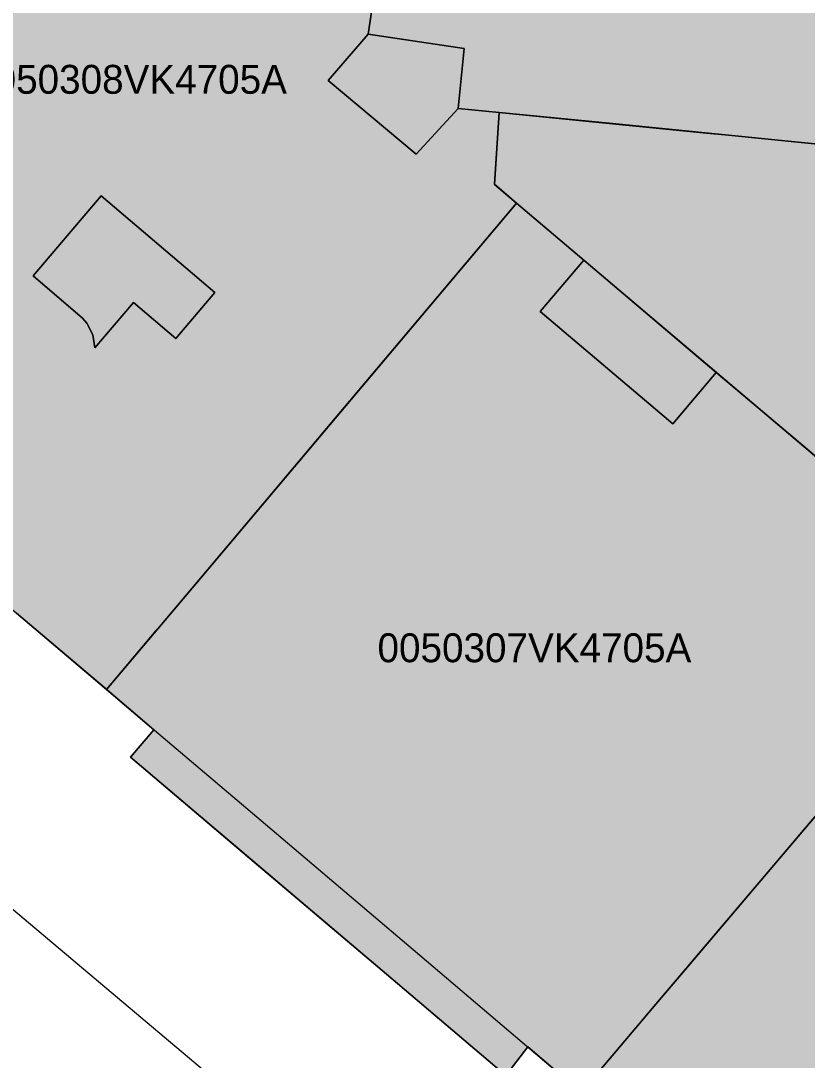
# Model space of a CAD drawing. Header units: metres. Extents: x -6 to 1255, y -2 to 532.
# Drawn here: x 224.33 to 251.54, y 352.08 to 388.05 of the extents above; entities that cross this region are included whole.
import ezdxf

# ---------------------------------------------------------------- set-up
doc = ezdxf.new("R2010")
doc.units = ezdxf.units.M
doc.header["$MEASUREMENT"] = 0
for name, color, linetype, lineweight, true_color in [('TPX_BUILDINGS', 7, 'CONTINUOUS', 0, 0x000000), ('TPX_BUILDINGS_HATCH', 7, 'CONTINUOUS', 0, 0xf0f0f0), ('TPX_BUILDINGS_SHADOWS_HATCH', 7, 'CONTINUOUS', 0, 0x000000), ('TPX_BUILDINGS_SHADOWS_OUTLINES', 7, 'CONTINUOUS', 0, 0x000000), ('TPX_CADASTRES', 7, 'CONTINUOUS', 0, 0x646464), ('TPX_CADASTRES_TEXT', 7, 'CONTINUOUS', 0, 0x000000), ('TPX_RAILWAYS_AXES', 7, 'CONTINUOUS', 0, 0x464646)]:
    doc.layers.add(name, color=color, linetype=linetype, lineweight=lineweight, true_color=true_color)

msp = doc.modelspace()

# ---------------------------------------------------------------- hatches: boundary and pattern name
at = {"layer": 'TPX_BUILDINGS_HATCH'}
for points in [[(237.164, 393.053), (236.354, 387.593), (239.674, 387.093), (239.464, 385.023), (240.884, 384.883), (244.804, 384.493), (248.05, 384.169), (248.704, 384.103), (262.425, 382.727), (264.764, 382.493), (266.274, 382.344), (266.874, 382.285), (267.404, 382.233), (270.57, 381.916), (271.304, 381.843), (274.154, 381.553), (274.952, 385.473), (275.813, 389.703), (278.914, 404.943), (276.034, 405.393), (271.924, 406.023), (271.104, 406.113), (263.714, 406.924), (263.36, 406.963), (258.254, 407.523), (258.211, 407.232), (256.554, 407.406), (254.145, 407.658), (248.433, 408.256), (246.062, 408.504), (245.819, 408.529), (244.765, 408.64), (240.704, 409.064), (240.654, 408.793), (240.174, 406.223), (239.134, 406.403), (238.895, 404.803), (238.804, 404.193), (237.584, 395.903), (237.285, 393.873), (237.164, 393.053)], [(229.194, 367.163), (227.294, 364.913), (228.937, 363.521), (228.13, 362.565), (232.26, 359.065), (236.98, 355.065), (241.11, 351.555), (241.871, 352.546), (243.604, 351.073), (243.723, 350.972), (243.969, 351.262), (246.304, 354.016), (247.302, 355.193), (250.385, 358.831), (257.722, 367.486), (257.964, 367.772), (255.519, 369.844), (250.93, 373.735), (248.392, 375.887), (246.89, 374.105), (242.3, 377.995), (243.808, 379.773), (241.484, 381.743), (241.377, 381.616), (230.821, 369.093), (229.194, 367.163)]]:
    msp.add_hatch(color=256, dxfattribs=at).paths.add_polyline_path(points)
h = msp.add_hatch(color=256, dxfattribs=at)
h.paths.add_polyline_path([(213.124, 379.263), (211.974, 377.913), (212.615, 377.367), (213.124, 376.933), (215.084, 375.272), (215.164, 375.203), (218.449, 372.419), (220.831, 370.4), (224.024, 367.693), (224.186, 367.555), (227.096, 365.082), (227.294, 364.913), (229.017, 366.953), (229.194, 367.163), (241.484, 381.743), (240.724, 382.393), (240.884, 384.883), (239.464, 385.023), (238.004, 383.443), (234.965, 385.984), (236.354, 387.593), (237.164, 393.053), (237.403, 394.672), (237.584, 395.903), (238.804, 404.193), (234.194, 404.933), (233.525, 400.808), (230.222, 401.378), (230.931, 405.443), (226.452, 406.223), (226.445, 406.183), (225.994, 403.673), (225.374, 400.183), (224.964, 397.883), (224.324, 394.273), (223.904, 391.903), (223.803, 391.785), (218.824, 385.943), (216.874, 383.663), (213.854, 380.113), (213.124, 379.263)])
h.paths.add_polyline_path([(224.76, 379.222), (227.114, 381.995), (231.05, 378.655), (229.7, 377.064), (228.232, 378.31), (226.899, 376.74), (226.82, 377.188), (226.612, 377.593), (226.465, 377.767), (224.76, 379.222)], flags=16)
h.paths.add_polyline_path([(227.494, 392.183), (227.864, 394.613), (228.554, 394.494), (231.455, 393.993), (233.884, 393.573), (233.234, 390.183), (231.867, 388.572), (231.818, 388.514), (227.494, 392.183)], flags=16)
h = msp.add_hatch(color=256, dxfattribs=at)
h.paths.add_polyline_path([(240.884, 384.883), (240.724, 382.393), (241.484, 381.743), (243.808, 379.773), (248.392, 375.887), (250.93, 373.735), (255.519, 369.844), (257.964, 367.772), (258.044, 367.684), (266.668, 365.896), (267.274, 365.77), (270.814, 365.133), (271.379, 367.895), (271.85, 367.795), (272.16, 367.955), (272.82, 371.175), (272.66, 371.775), (272.189, 371.875), (272.713, 374.454), (273.2, 374.355), (273.51, 374.445), (274.22, 377.945), (274.01, 378.295), (273.516, 378.405), (274.154, 381.553), (271.304, 381.843), (270.57, 381.916), (267.404, 382.233), (266.874, 382.285), (266.274, 382.344), (264.764, 382.493), (262.425, 382.727), (248.704, 384.103), (248.05, 384.169), (244.804, 384.493), (240.884, 384.883)])
h.paths.add_polyline_path([(254.62, 376.595), (254.99, 379.185), (260.86, 378.535), (261.31, 378.885), (263.9, 378.605), (263.36, 376.135), (263.03, 374.645), (260.95, 375.095), (260.5, 373.075), (262.59, 372.625), (262.39, 371.735), (259.83, 372.285), (254.62, 376.595)], flags=16)
h = msp.add_hatch(color=256, dxfattribs=at)
h.paths.add_polyline_path([(243.969, 351.262), (243.723, 350.972), (245.498, 349.467), (244.524, 348.313), (244.474, 347.633), (247.034, 345.463), (247.934, 345.443), (248.896, 346.585), (249.064, 346.443), (253.97, 342.289), (254.084, 342.193), (256.6, 340.058), (255.634, 338.923), (255.654, 338.223), (258.304, 335.963), (259.024, 335.953), (260.035, 337.144), (262.854, 334.753), (263.484, 334.663), (263.894, 334.753), (264.434, 335.083), (264.784, 335.603), (265.564, 339.343), (266.654, 344.683), (268.174, 344.383), (268.674, 344.833), (269.344, 348.123), (269.014, 348.753), (267.54, 349.034), (269.348, 357.922), (270.974, 357.603), (271.494, 357.973), (272.194, 361.443), (271.774, 361.973), (270.231, 362.263), (270.264, 362.423), (270.751, 364.821), (270.814, 365.133), (267.274, 365.77), (266.668, 365.896), (258.044, 367.684), (257.964, 367.772), (257.722, 367.486), (250.385, 358.831), (247.302, 355.193), (246.304, 354.016), (243.969, 351.262)])
h.paths.add_polyline_path([(252.084, 355.273), (254.834, 358.353), (258.744, 362.793), (261.024, 362.493), (259.824, 357.073), (259.164, 357.243), (258.364, 353.463), (257.974, 353.613), (257.564, 353.713), (257.134, 353.753), (256.704, 353.713), (256.094, 353.513), (255.714, 353.303), (255.384, 353.023), (255.094, 352.693), (252.084, 355.273)], flags=16)
at = {"layer": 'TPX_BUILDINGS_SHADOWS_HATCH'}
for points in [[(236.354, 387.593), (234.965, 385.984), (238.004, 383.443), (239.464, 385.023), (239.674, 387.093), (236.354, 387.593)], [(227.114, 381.995), (224.76, 379.222), (226.465, 377.767), (226.612, 377.593), (226.82, 377.188), (226.899, 376.74), (228.232, 378.31), (229.7, 377.064), (231.05, 378.655), (227.114, 381.995)], [(235.221, 374.313), (229.506, 367.534), (230.821, 369.093), (235.221, 374.313), (241.377, 381.616), (241.431, 381.68), (235.221, 374.313)], [(243.808, 379.773), (242.3, 377.995), (246.89, 374.105), (248.392, 375.887), (243.808, 379.773)]]:
    msp.add_hatch(color=256, dxfattribs=at).paths.add_polyline_path(points)

# ---------------------------------------------------------------- linework, layer by layer
at = {"layer": 'TPX_BUILDINGS', "elevation": 0.042}
for points in [[(224.186, 367.555), (227.096, 365.082), (227.294, 364.913), (229.017, 366.953), (229.194, 367.163), (241.484, 381.743), (240.724, 382.393), (240.884, 384.883), (239.464, 385.023), (238.004, 383.443), (234.965, 385.984), (236.354, 387.593), (237.164, 393.053)], [(237.164, 393.053), (236.354, 387.593), (239.674, 387.093), (239.464, 385.023), (240.884, 384.883), (244.804, 384.493), (248.05, 384.169), (248.704, 384.103), (262.425, 382.727), (264.764, 382.493), (266.274, 382.344), (266.874, 382.285), (267.404, 382.233), (270.57, 381.916), (271.304, 381.843), (274.154, 381.553), (274.952, 385.473), (275.813, 389.703)], [(262.425, 382.727), (248.704, 384.103), (248.05, 384.169), (244.804, 384.493), (240.884, 384.883), (240.724, 382.393), (241.484, 381.743), (243.808, 379.773), (248.392, 375.887), (250.93, 373.735), (255.519, 369.844)], [(243.969, 351.262), (246.304, 354.016), (247.302, 355.193), (250.385, 358.831), (257.722, 367.486), (257.964, 367.772), (255.519, 369.844), (250.93, 373.735), (248.392, 375.887), (246.89, 374.105), (242.3, 377.995), (243.808, 379.773), (241.484, 381.743), (241.377, 381.616), (230.821, 369.093), (229.194, 367.163), (227.294, 364.913), (228.937, 363.521), (228.13, 362.565), (232.26, 359.065), (236.98, 355.065), (241.11, 351.555), (241.871, 352.546), (243.604, 351.073)], [(267.54, 349.034), (269.348, 357.922), (270.974, 357.603), (271.494, 357.973), (272.194, 361.443), (271.774, 361.973), (270.231, 362.263), (270.264, 362.423), (270.751, 364.821), (270.814, 365.133), (267.274, 365.77), (266.668, 365.896), (258.044, 367.684), (257.964, 367.772), (257.722, 367.486), (250.385, 358.831), (247.302, 355.193), (246.304, 354.016), (243.969, 351.262)]]:
    msp.add_lwpolyline(points, dxfattribs=at)
msp.add_lwpolyline([(224.76, 379.222), (227.114, 381.995), (231.05, 378.655), (229.7, 377.064), (228.232, 378.31), (226.899, 376.74), (226.82, 377.188), (226.612, 377.593), (226.465, 377.767)], close=True, dxfattribs=at)
at = {"layer": 'TPX_BUILDINGS_SHADOWS_OUTLINES', "elevation": 0.039}
for points in [[(236.354, 387.593), (234.965, 385.984), (238.004, 383.443), (239.464, 385.023), (239.674, 387.093)], [(227.114, 381.995), (224.76, 379.222), (226.465, 377.767), (226.612, 377.593), (226.82, 377.188), (226.899, 376.74), (228.232, 378.31), (229.7, 377.064), (231.05, 378.655)], [(235.221, 374.313), (229.506, 367.534), (230.821, 369.093), (235.221, 374.313), (241.377, 381.616), (241.431, 381.68)], [(243.808, 379.773), (242.3, 377.995), (246.89, 374.105), (248.392, 375.887)]]:
    msp.add_lwpolyline(points, close=True, dxfattribs=at)
msp.add_lwpolyline([(243.604, 351.073), (241.871, 352.546), (241.11, 351.555), (236.98, 355.065), (228.13, 362.565), (228.937, 363.521), (227.096, 365.082), (224.186, 367.555)], dxfattribs=at)
at = {"layer": 'TPX_CADASTRES', "elevation": 0.024}
for points in [[(237.164, 393.054), (236.354, 387.594), (239.674, 387.094), (239.464, 385.024), (240.884, 384.884), (244.804, 384.494), (248.704, 384.104), (264.764, 382.493), (267.404, 382.233), (271.304, 381.843), (274.154, 381.553), (278.914, 404.943), (276.034, 405.393), (271.924, 406.023), (258.254, 407.524), (258.211, 407.233), (248.433, 408.256), (246.062, 408.504), (240.704, 409.065), (240.654, 408.794), (240.174, 406.224), (239.134, 406.404), (238.804, 404.194), (237.584, 395.904)], [(240.884, 384.884), (240.724, 382.394), (241.484, 381.744), (257.964, 367.773), (258.044, 367.685), (267.274, 365.771), (270.795, 365.041), (270.814, 365.133), (271.494, 368.453), (273.504, 378.343), (274.154, 381.553), (271.304, 381.843), (267.404, 382.233), (264.764, 382.493), (248.704, 384.104), (244.804, 384.494)], [(229.194, 367.164), (227.294, 364.914), (232.794, 360.254), (238.134, 355.723), (243.604, 351.073), (243.723, 350.972), (243.969, 351.262), (246.304, 354.016), (250.385, 358.831), (257.721, 367.487), (257.964, 367.773), (241.484, 381.744), (241.377, 381.617)], [(243.969, 351.262), (243.723, 350.972), (245.704, 349.293), (249.064, 346.443), (254.084, 342.193), (259.884, 337.273), (262.854, 334.753), (263.484, 334.663), (263.894, 334.753), (264.434, 335.083), (264.784, 335.603), (265.564, 339.343), (267.064, 346.693), (269.464, 358.493), (270.264, 362.423), (270.751, 364.822), (270.795, 365.041), (267.274, 365.771), (258.044, 367.685), (257.964, 367.773), (257.721, 367.487), (250.385, 358.831), (246.304, 354.016)]]:
    msp.add_lwpolyline(points, close=True, dxfattribs=at)
msp.add_lwpolyline([(223.904, 391.904), (218.824, 385.944), (216.874, 383.664), (213.854, 380.114), (213.124, 379.264), (211.974, 377.914), (213.124, 376.934), (215.164, 375.204), (224.024, 367.694), (227.294, 364.914), (229.194, 367.164), (241.484, 381.744), (240.724, 382.394), (240.884, 384.884), (239.464, 385.024), (239.674, 387.094), (236.354, 387.594), (237.164, 393.054)], dxfattribs=at)
at = {"layer": 'TPX_RAILWAYS_AXES', "elevation": 0.033}
msp.add_lwpolyline([(271.919, 316.939), (204.043, 374.167), (161.254, 406.105), (5.557, 508.47), (1.696, 511.863)], dxfattribs=at)

# ---------------------------------------------------------------- texts
at = {"layer": 'TPX_CADASTRES_TEXT'}
for s, p in [('0050308VK4705A', (222.683, 385.528, 0.024)), ('0050307VK4705A', (236.672, 365.855, 0.024))]:
    msp.add_text(s, height=1, dxfattribs=at).set_placement(p)

doc.saveas('drawing.dxf')
